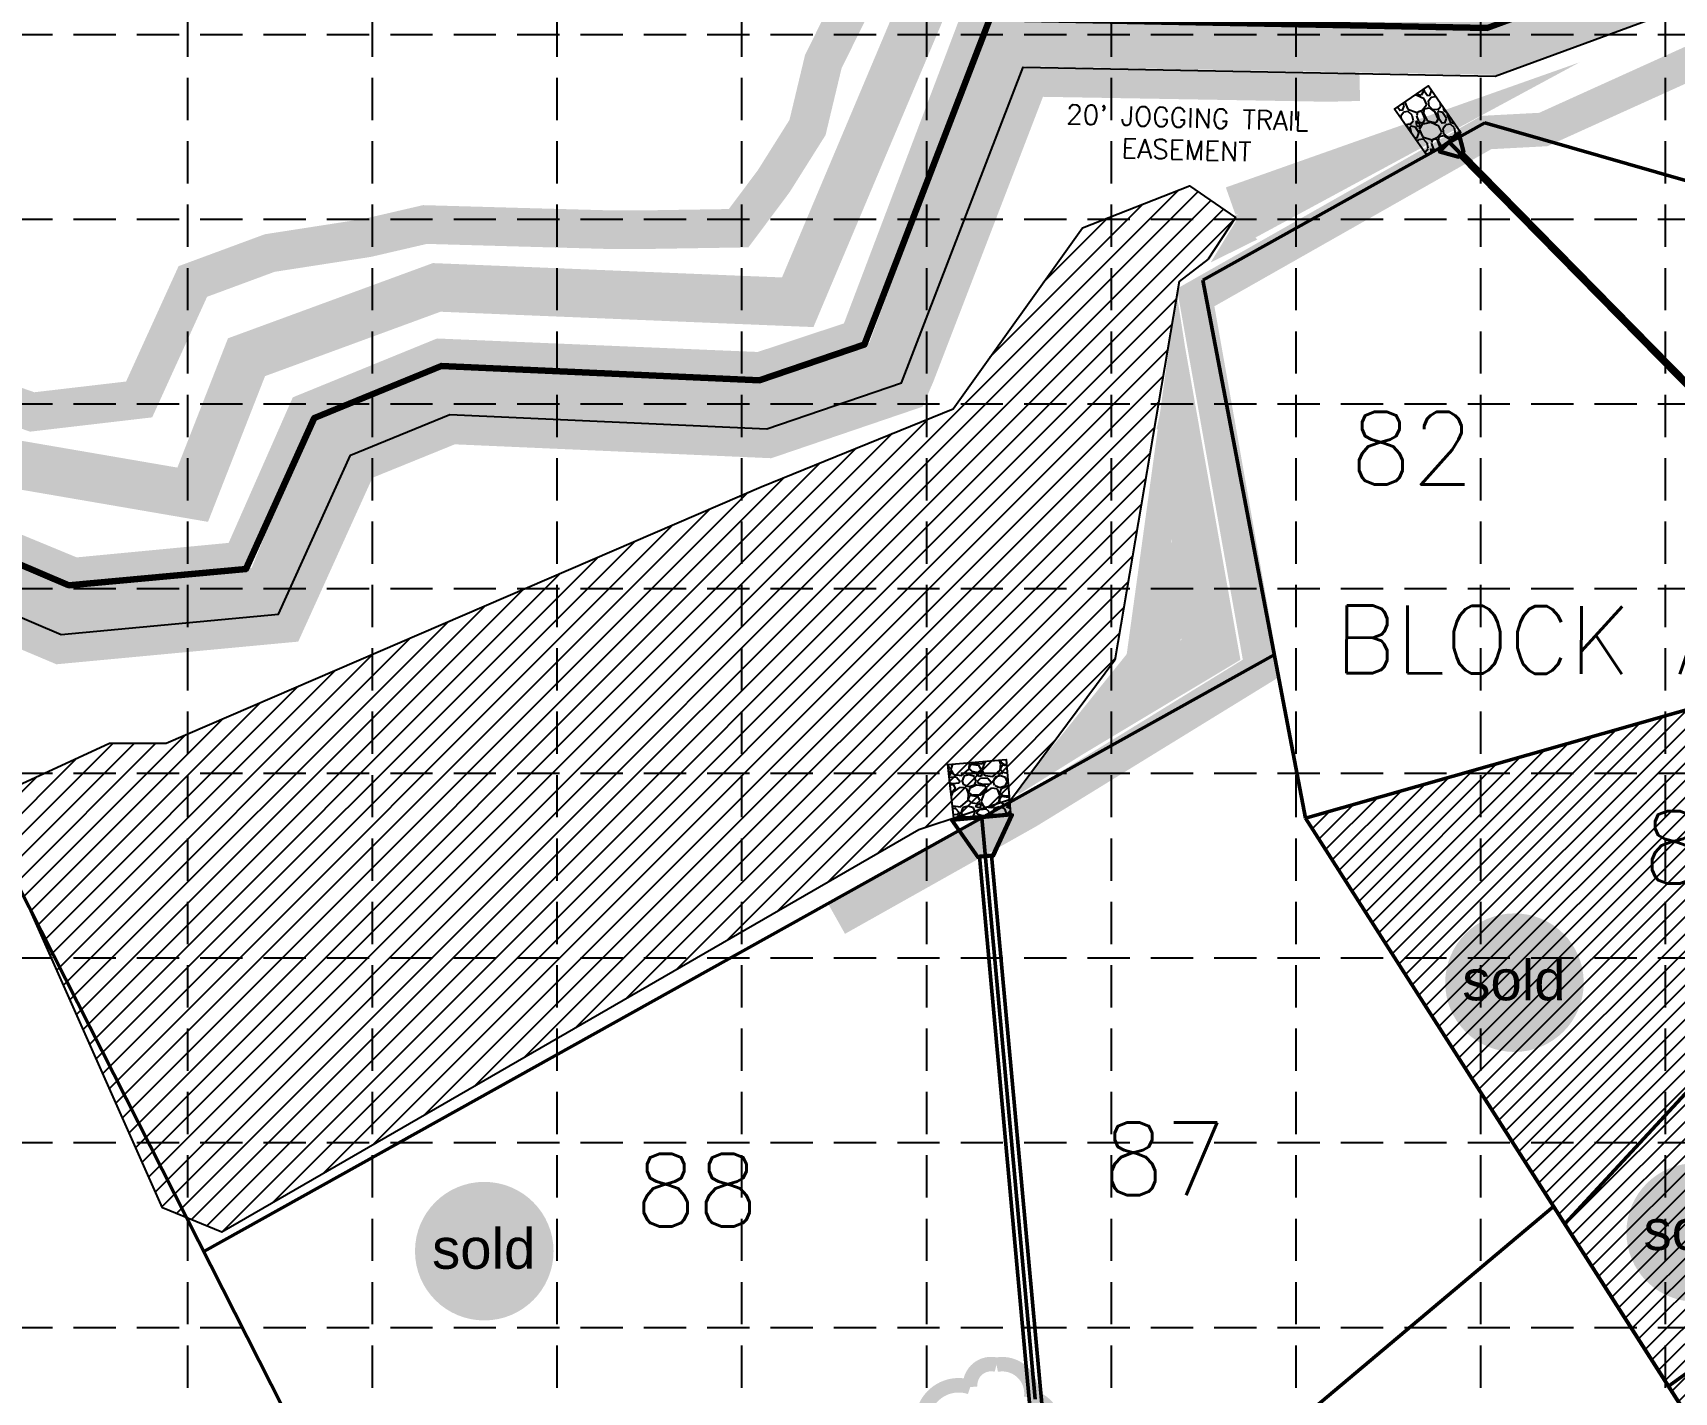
# Model space of a CAD drawing. Header units: feet. Extents: x 3975 to 8879, y 4296 to 7363.
# Drawn here: x 5063 to 5742, y 6109 to 6672 of the extents above; entities that cross this region are included whole.
import ezdxf
from ezdxf.enums import TextEntityAlignment as Align

# ---------------------------------------------------------------- set-up
doc = ezdxf.new("R2010")
doc.units = ezdxf.units.FT
doc.header["$LTSCALE"] = 100
doc.header["$MEASUREMENT"] = 0
for name, pattern in [('BORDER2', [0.875, 0.25, -0.125, 0.25, -0.125, 0, -0.125]), ('DASHED', [0.75, 0.5, -0.25]), ('HIDDEN', [0.375, 0.25, -0.125]), ('HIDDEN2', [0.1875, 0.125, -0.0625]), ('PHANTOM', [2.5, 1.25, -0.25, 0.25, -0.25, 0.25, -0.25])]:
    doc.linetypes.add(name, pattern=pattern)
for name, color, linetype in [('BASE', 7, 'Continuous'), ('CREEK', 5, 'Continuous'), ('EROSION BLANKET', 84, 'Continuous'), ('grid', 254, 'HIDDEN'), ('LIMITS OF DISTURBANCE', 1, 'DASHED'), ('P-Survey-Block No', 7, 'Continuous'), ('P-Survey-Easement Jogging', 7, 'HIDDEN2'), ('P-Survey-Easement Jogging-Text', 7, 'Continuous'), ('P-Survey-Lot No', 150, 'Continuous'), ('SIDEWALK', 8, 'Continuous'), ('SILT FENCE', 200, 'Continuous'), ('SODDED LOT', 2, 'Continuous')]:
    doc.layers.add(name, color=color, linetype=linetype)
for name, color, linetype, lineweight in [('P-Storm-Headwalls', 7, 'Continuous', 40), ('P-Storm-Pipe', 7, 'Continuous', 50), ('P-Survey-Boundary', 150, 'PHANTOM', 90), ('P-Survey-Lot Lines', 150, 'BORDER2', 50)]:
    doc.layers.add(name, color=color, linetype=linetype, lineweight=lineweight)
doc.styles.add('L100', font='simplex', dxfattribs={"height": 4})
doc.styles.add('L140', font='simplex', dxfattribs={"height": 5.6})
doc.styles.add('L80', font='simplex', dxfattribs={"height": 3.2})
doc.styles.add('ryland', font='ARIAL.TTF', dxfattribs={"height": 25})

# ---------------------------------------------------------------- blocks, each defined once
blk = doc.blocks.new('Sold')
h = blk.add_hatch(color=7)
h.paths.add_polyline_path([(38.78, 18.77, 1), (0.52, 18.77, 1)])
h.paths.add_polyline_path([(2.42, 10.89), (36.59, 10.89), (36.59, 27.86), (2.42, 27.86)], flags=24)
at = {"layer": 'BASE', "color": 7, "style": 'ryland'}
blk.add_text('sold', height=11.127, dxfattribs=at).set_placement((19.5, 13.9), align=Align.CENTER)

msp = doc.modelspace()

# ---------------------------------------------------------------- hatches: boundary and pattern name
at = {"linetype": 'ByBlock'}
h = msp.add_hatch(dxfattribs=at)
h.set_pattern_fill('GRAVEL', color=1, scale=12.927123, angle=118.31469, style=0)
h.set_pattern_definition([(346.327487, (19755.2461, 1598.7316), (151.476329786, -35.8600882), [1.739163, -172.177493]), (303.284387, (19756.936, 1598.32055), (-84.958545502, 130.434167151), [2.984459, -295.461362]), (250.825087, (19758.5739, 1595.8257), (63.870162017, 181.25128341), [2.104381, -208.333933]), (25.588387, (19763.8103, 1592.92017), (-233.740853185, -111.249862426), [2.717773, -269.059431]), (51.148387, (19766.2615, 1594.094), (-105.907943652, -130.480600728), [2.664991, -263.834482]), (115.588387, (19767.93327, 1596.1694), (111.249862426, -233.740853185), [2.717773, -269.059431]), (156.008887, (19766.75945, 1598.6206), (193.514300032, -86.631084829), [3.594115, -355.817118]), (190.569987, (19763.47584, 1600.08196), (-293.290918346, -55.229890011), [3.393215, -335.928377]), (239.744287, (19760.1402, 1599.4595), (-98.893863757, -170.753491453), [2.726977, -269.970988]), (293.551087, (19758.7662, 1597.104), (-56.06628998, 131.31662106), [3.113265, -152.549919]), (340.712087, (19760.01014, 1594.25006), (198.763272988, -69.11909244), [4.026127, -398.586842]), (257.128787, (19757.8539, 1604.2481), (-25.36216022, -116.45237808), [1.374166, -136.043029]), (289.783887, (19757.5478, 1602.9085), (-56.948647601, 160.209141363), [2.614343, -258.820542]), (343.31469, (19758.433, 1600.4485), (11.3804715, 6.131516), [1.828167, -16.453539]), (321.513287, (19757.4962, 1598.916), (-53.41852026, 44.6393005), [0.984504, -97.465533]), (50.116087, (19758.2668, 1598.3034), (-28.0098935, -29.77501115), [1.39229, -68.222402]), (149.278487, (19759.1596, 1599.3717), (-41.15549464, 21.87833795), [2.261329, -73.116107]), (279.879787, (19757.2157, 1600.527), (-0.8825812, 28.8924453), [1.635165, -39.243993]), (134.704187, (19761.8231, 1591.7027), (-95.456476177, 95.410207264), [2.290686, -226.778521]), (188.660887, (19760.2117, 1593.3308), (149.71119987, 21.92485098), [1.921759, -190.253749]), (51.513287, (19754.9396, 1599.3007), (-44.6393005, -53.41852026), [1.968995, -96.481042]), (101.925187, (19756.1649, 1600.8419), (27.173834084, -132.199202855), [2.290686, -226.778521]), (97.758687, (19768.879, 1595.5042), (7.89669169, -69.1653648), [2.208987, -108.240407]), (53.089787, (19768.5808, 1597.693), (-94.527664053, -124.348927927), [1.85088, -183.237358]), (185.116087, (19766.2587, 1605.546), (-69.16537341, -7.89661808), [1.968995, -96.481042]), (135.668687, (19764.29756, 1605.3704), (125.231505976, -123.42008408), [2.166987, -214.531093]), (187.758687, (19769.2632, 1599.9696), (69.1653648, 7.89669169), [1.104493, -109.3449]), (219.624587, (19766.6266, 1604.8632), (-39.39038093, -35.90650233), [0.659154, -65.256494]), (284.278487, (19766.119, 1604.4428), (-7.01409995, 40.2729125), [2.664991, -50.634896]), (304.323687, (19766.7762, 1601.8601), (-72.69560036, 107.673167225), [2.469727, -244.502616]), (62.004787, (19760.184, 1599.9236), (-16.6294086, -23.6435088), [1.864376, -44.745027]), (111.471887, (19761.059, 1601.5698), (-81.474709888, 205.731026217), [3.254972, -322.241682]), (179.260087, (19759.8675, 1604.5988), (104.18933723, -2.60127081), [1.330925, -131.761954]), (208.31469, (19758.537, 1604.616), (-5.248954, -17.511982), [0.775627, -12.151496]), (238.571087, (19766.5574, 1601.44855), (55.13727867, 88.44242804), [1.795888, -177.79345]), (166.327487, (19765.6209, 1599.9161), (-151.476329786, 35.8600882), [3.478327, -170.43833]), (118.31469, (19762.241, 1600.738), (-17.511982, 5.248954), [3.361052, -9.566071]), (83.619487, (19760.647, 1603.6972), (-18.34826756, -156.72526665), [2.043959, -202.351804]), (12.369287, (19760.8741, 1605.7285), (51.65338694, 13.1455907), [1.882215, -92.228665]), (325.960687, (19762.71265, 1606.13173), (230.303511248, -154.913655416), [3.064568, -303.392785]), (293.740787, (19765.2521, 1604.4163), (68.32927873, -154.077572695), [3.24211, -320.968502])])
h.paths.add_polyline_path([(5640.12, 6620.75), (5626.69, 6640.12), (5640.69, 6649.83), (5654.12, 6630.46)])
h = msp.add_hatch(dxfattribs=at)
h.set_pattern_fill('ANSI31', color=5, scale=50, style=0)
h.paths.add_polyline_path([(5047.28, 6344.35), (5047.28, 6355.83), (5094.45, 6377.52), (5117.9, 6377.52), (5364.24, 6483.75), (5443.79, 6516.08), (5497.39, 6590.96), (5541.68, 6608.32), (5560.79, 6595.3), (5549.5, 6577.95), (5537.49, 6568.7), (5510.76, 6411.88), (5467.93, 6354.42), (5429.66, 6341.66), (5140.9, 6175.08), (5116.36, 6185.14), (5047.78, 6339.15)])
h = msp.add_hatch(dxfattribs=at)
h.set_pattern_fill('GRAVEL', color=1, scale=12.927123, angle=178.28859, style=0)
h.set_pattern_definition([(46.301391, (16878.756, 16056.3064), (106.8454828, 113.203653724), [1.739163, -172.177493]), (3.258291, (16879.95754, 16057.56376), (-155.442366153, -8.288378557), [2.984459, -295.461362]), (310.798991, (16882.9372, 16057.7334), (-124.966652985, 145.995756705), [2.104381, -208.333933]), (85.562291, (16888.073, 16060.81316), (-20.642748462, -258.041072842), [2.717773, -269.059431]), (111.122291, (16888.2833, 16063.5228), (59.974048592, -156.986601946), [2.664991, -263.834482]), (175.562291, (16887.32296, 16066.0087), (258.041072842, -20.642748462), [2.717773, -269.059431]), (215.982791, (16884.61334, 16066.219), (171.838453385, 124.194505168), [3.594115, -355.817118]), (250.543891, (16881.705, 16064.1073), (-98.94322359, -281.567295757), [3.393215, -335.928377]), (299.718191, (16880.5748, 16060.90787), (98.352026332, -171.066156935), [2.726977, -269.970988]), (353.524991, (16881.9266, 16058.5396), (-141.748870155, 17.16804149), [3.113265, -152.549919]), (40.685991, (16885.02004, 16058.18847), (159.303169262, 137.501955956), [4.026127, -398.586842]), (317.102691, (16875.2847, 16061.3246), (88.13310514, -80.2306133), [1.374166, -136.043029]), (349.757791, (16876.2914, 16060.3892), (-167.205471264, 30.861753344), [2.614343, -258.820542]), (43.28859, (16878.864, 16059.924), (0.386072, 12.921361), [1.828167, -16.453539]), (21.487191, (16879.7223, 16058.3468), (-65.37892622, -23.91237049), [0.984504, -97.465533]), (110.089991, (16880.6384, 16058.7074), (11.7631393, -39.15014658), [1.39229, -68.222402]), (209.252391, (16880.1601, 16060.015), (-39.53619063, -24.6845304), [2.261329, -73.116107]), (339.85369, (16878.187, 16058.91), (-25.456648, 13.6934808), [1.635165, -39.243993]), (194.678091, (16888.13275, 16058.48346), (-130.371811833, -34.903254486), [2.290686, -226.778521]), (248.634791, (16885.9168, 16057.903), (55.932160893, 140.590667664), [1.921759, -190.253749]), (111.487191, (16878.11, 16056.3257), (23.91237049, -65.37892622), [1.968995, -96.481042]), (161.899091, (16877.3887, 16058.1578), (128.055384615, -42.624699006), [2.290686, -226.778521]), (157.732591, (16888.3721, 16066.4947), (63.834666, -27.77302365), [2.208987, -108.240407]), (113.063691, (16886.3279, 16067.33175), (60.35988911, -144.065328704), [1.85088, -183.237358]), (245.089991, (16878.3668, 16069.2509), (-27.77309169, -63.83463663), [1.968995, -96.481042]), (195.642591, (16877.5375, 16067.4651), (169.521953294, 46.666418275), [2.166987, -214.531093]), (247.732591, (16884.6983, 16069.0617), (27.77302365, 63.834666), [1.104493, -109.3449]), (279.598491, (16879.142, 16069.2277), (11.37703753, -52.07150887), [0.659154, -65.256494]), (344.25239, (16879.252, 16068.5778), (-38.3780066, 14.0795485), [2.664991, -50.634896]), (4.297591, (16881.81697, 16067.8545), (-129.599638476, -9.060626848), [2.469727, -244.502616]), (121.97869, (16880.195, 16061.178), (12.1492301, -26.2287809), [1.864376, -44.745027]), (171.445791, (16879.2075, 16062.75933), (-218.89091312, 32.406043462), [3.254972, -322.241682]), (239.233991, (16875.9887, 16063.2435), (54.38793341, 88.90521527), [1.330925, -131.761954]), (268.28859, (16875.308, 16062.1), (12.535285, -13.307429), [0.775627, -12.151496]), (298.544991, (16882.0638, 16067.4592), (-48.98285592, 91.993817196), [1.795888, -177.79345]), (226.301391, (16882.922, 16065.8816), (-106.8454828, -113.203653724), [3.478327, -170.43833]), (178.28859, (16880.519, 16063.367), (-13.307429, -12.535285), [3.361052, -9.566071]), (143.593391, (16877.1594, 16063.4672), (126.510987324, -94.310329315), [2.043959, -202.351804]), (72.343191, (16875.5143, 16064.6803), (14.46564416, 51.29935747), [1.882215, -92.228665]), (25.934591, (16876.08524, 16066.4738), (249.366452865, 121.87830042), [3.064568, -303.392785]), (353.714691, (16878.8412, 16067.8141), (167.591577843, -17.940227856), [3.24211, -320.968502])])
h.paths.add_polyline_path([(5467.57, 6348.46), (5444.08, 6346.52), (5441.56, 6368.69), (5465.75, 6370.75)])
at = {"layer": 'SODDED LOT'}
h = msp.add_hatch(dxfattribs=at)
h.set_pattern_fill('ANSI31', color=256, scale=40, style=0)
edge = h.paths.add_edge_path()
edge.add_line((5590, 6346.53), (5785.9, 6040.15))
edge.add_line((5785.9, 6040.15), (5826.01, 6053.51))
edge.add_line((5826.01, 6053.51), (5902.72, 6084.99))
edge.add_line((5902.72, 6084.99), (5973.38, 6121.25))
edge.add_line((5973.38, 6121.25), (6040.23, 6163.23))
edge.add_line((6040.23, 6163.23), (5948.52, 6292.25))
edge.add_line((5948.52, 6292.25), (5914.14, 6332.32))
edge.add_line((5914.14, 6332.32), (5870.47, 6373.83))
edge.add_line((5870.47, 6373.83), (5862.51, 6370.97))
edge.add_arc((5846.75, 6414.8), 46.58, 191.3488, 289.78251, ccw=False)
edge.add_line((5801.08, 6405.63), (5778.48, 6399.59))
edge.add_line((5778.48, 6399.59), (5590, 6346.53))

# ---------------------------------------------------------------- linework, layer by layer
at = {"color": 1, "linetype": 'ByBlock'}
for points in [[(5640.12, 6620.75), (5626.69, 6640.12), (5640.69, 6649.83), (5654.12, 6630.46)], [(5467.57, 6348.46), (5444.08, 6346.52), (5441.56, 6368.69), (5465.75, 6370.75)]]:
    msp.add_lwpolyline(points, close=True, dxfattribs=at)
at = {"color": 5, "linetype": 'ByBlock'}
msp.add_lwpolyline([(5047.28, 6344.35), (5047.28, 6355.83), (5094.45, 6377.52), (5117.9, 6377.52), (5364.24, 6483.75), (5443.79, 6516.08), (5497.39, 6590.96), (5541.68, 6608.32), (5560.79, 6595.3), (5549.5, 6577.95), (5537.49, 6568.7), (5510.76, 6411.88), (5467.93, 6354.42), (5429.66, 6341.66), (5140.9, 6175.08), (5116.36, 6185.14), (5047.78, 6339.15)], close=True, dxfattribs=at)
at = {"layer": 'BASE', "color": 170, "const_width": 6}
msp.add_lwpolyline([(5431.12, 6095.23, 0.520567), (5431.12, 6095.23, 0.765195), (5420.89, 6076.05, 0.417879), (5430.93, 6061.61, 0.6649), (5451.01, 6071.63, 0.744833), (5472.67, 6084.34, 0.975642), (5476.13, 6106.48, 0.520567), (5461.78, 6120.1, 0.520567), (5450.89, 6110.84, 0.540264), (5431.12, 6095.23)], format="xyb", close=True, dxfattribs=at)
at = {"layer": 'CREEK', "color": 5, "linetype": 'ByBlock', "const_width": 16}
msp.add_lwpolyline([(4997.57, 6537.28), (5062.37, 6514.73), (5106.66, 6519.91), (5128.9, 6568.77), (5160.76, 6580.55), (5201.08, 6586.8), (5225.06, 6592.36), (5261.56, 6591.32), (5299.4, 6590.28), (5319.96, 6590.28), (5354.97, 6590.83), (5369.52, 6610.31), (5383.51, 6632.55), (5390.04, 6659.81), (5407.03, 6694.18)], dxfattribs=at)
at = {"layer": 'EROSION BLANKET', "color": 84, "linetype": 'ByBlock'}
for points, const_width in [([(5735.48, 6706.19), (5725.11, 6702.34), (5664.38, 6679.74), (5454.76, 6684), (5402.81, 6547.01), (5363.66, 6534.04), (5231.02, 6539.61), (5174.45, 6516.53), (5147.47, 6455.33), (5079.97, 6448.89), (5021.01, 6473.23), (4985.61, 6459.1)], 11), ([(5000.03, 6429.86), (5020.46, 6438.66), (5073.35, 6416.33), (5168.54, 6425.26), (5198.83, 6492.13), (5236.38, 6507.37), (5367.65, 6501.61), (5426.69, 6521.72), (5430.06, 6529.52), (5476.93, 6651.32), (5599.01, 6649.21), (5612.24, 6649.53)], 12)]:
    msp.add_lwpolyline(points, dxfattribs=dict(at, const_width=const_width))
at = {"layer": 'EROSION BLANKET', "const_width": 12}
for points in [[(5563.33, 6590.69), (5632.82, 6628.25), (5558.77, 6602.07)], [(5538.56, 6514.6), (5556.19, 6415.09), (5493.96, 6377.77), (5521.44, 6411.98), (5535.45, 6513.56), (5544.78, 6416.64), (5520.41, 6405.76), (5534.93, 6426.49), (5534.93, 6460.69)], [(5533.94, 6506.36), (5537.36, 6521.5), (5539.86, 6507.4)]]:
    msp.add_lwpolyline(points, dxfattribs=at)
at = {"layer": 'EROSION BLANKET'}
for points in [[(5565.74, 6590.59, 12, 0, 0), (5550.51, 6576.66, 0, 0, 0)], [(5537.42, 6518.77, 12, 0, 0), (5536.85, 6561.16, 0, 0, 0)], [(5494.65, 6378.08, 12, 0, 0), (5470.63, 6356.11, 0, 0, 0)]]:
    msp.add_lwpolyline(points, format="xyseb", dxfattribs=at)
at = {"layer": 'grid', "color": 253, "linetype": 'HIDDEN', "ltscale": 0.7}
for p, q in [((5126.72, 7283.1), (5126.72, 4605.26)), ((5203.22, 7283.1), (5203.22, 4605.26)), ((5279.72, 7283.1), (5279.72, 4605.26)), ((5356.22, 7283.1), (5356.22, 4605.26)), ((5432.72, 7283.1), (5432.72, 4605.26)), ((5509.22, 7283.1), (5509.22, 4605.26)), ((5585.72, 7283.1), (5585.72, 4605.26)), ((5662.22, 7283.1), (5662.22, 4605.26)), ((5738.72, 7283.1), (5738.72, 4605.26)), ((4055.72, 6671.1), (8798.72, 6671.1)), ((4055.72, 6594.6), (8798.72, 6594.6)), ((4055.72, 6518.1), (8798.72, 6518.1)), ((4055.72, 6441.6), (8798.72, 6441.6)), ((4055.72, 6365.1), (8798.72, 6365.1)), ((4055.72, 6288.6), (8798.72, 6288.6)), ((4055.72, 6212.1), (8798.72, 6212.1)), ((4055.72, 6135.6), (8798.72, 6135.6))]:
    msp.add_line(p, q, dxfattribs=at)
at = {"layer": 'LIMITS OF DISTURBANCE', "ltscale": 1.2, "const_width": 20}
msp.add_lwpolyline([(5023.18, 6498.62), (5128.85, 6480.45), (5151.14, 6537.4), (5229.91, 6566.31), (5379.45, 6560.16), (5442.53, 6709.62), (5501.03, 6707.9), (5667.25, 6700.19), (5722.54, 6734.01), (5732.45, 6885.2), (5769.84, 6917.47), (5848.59, 6942.95), (5916.02, 6925.4), (5927.91, 7008.63), (5985.4, 7096.71), (6166.65, 7102.85), (6378.8, 7201.32)], dxfattribs=at)
at = {"layer": 'P-Storm-Headwalls'}
for points in [[(5652.69, 6630.24), (5645.36, 6623.05), (5645.16, 6622.33), (5653.1, 6620.13), (5655.47, 6622.47), (5653.41, 6630.42), (5652.69, 6630.24)], [(5653.04, 6629.88), (5645.71, 6622.7), (5652.96, 6620.69), (5653.94, 6621.66), (5654.92, 6622.62), (5653.04, 6629.88)], [(5467.76, 6348.21), (5443.67, 6346.03), (5443.06, 6345.6), (5453.97, 6330.14), (5460.52, 6330.74), (5468.44, 6347.9), (5467.76, 6348.21)], [(5467.81, 6347.72), (5443.71, 6345.54), (5454.21, 6330.67), (5460.19, 6331.21), (5467.81, 6347.72)]]:
    msp.add_lwpolyline(points, dxfattribs=at)
at = {"layer": 'P-Storm-Pipe'}
for p, q in [((5653.4, 6621.13), (5654.47, 6622.18)), ((5454.71, 6330.71), (5459.69, 6331.17))]:
    msp.add_line(p, q, dxfattribs=at)
for points in [[(5649.91, 6626.82), (5649.91, 6626.82)], [(5820.32, 6447.01), (5820.38, 6453.47), (5654.47, 6622.18)], [(5818.8, 6444.8), (5818.87, 6452.86), (5653.4, 6621.13)], [(5458.25, 6346.85), (5458.25, 6346.85)], [(5454.71, 6330.71), (5475.85, 6099.83)], [(5459.69, 6331.17), (5480.78, 6100.86), (5483.19, 6074.45), (5602.43, 5932.56)]]:
    msp.add_lwpolyline(points, dxfattribs=at)
at = {"layer": 'P-Survey-Boundary', "color": 7, "linetype": 'Continuous'}
msp.add_lwpolyline([(5020.75, 6467.09), (5077.49, 6442.97), (5151.01, 6449.81), (5179.24, 6512.36), (5231.91, 6533.79), (5363.8, 6527.85), (5407.16, 6542.64), (5459.17, 6677.76), (5664.99, 6673.81), (5741.4, 6702.05), (5761.2, 6773.17), (5759.85, 6873.83), (5840.9, 6915.37), (5934.55, 6882.36), (5947.33, 6914.97), (5955.85, 6994.43), (5990.57, 7056.05), (6049.34, 7072.69), (6118.25, 7070.93), (6198.37, 7075.86), (6306.27, 7132.25), (6351.99, 7156.8)], dxfattribs=at)
at = {"layer": 'P-Survey-Easement Jogging', "linetype": 'Continuous'}
msp.add_lwpolyline([(4996.89, 6435.98), (5020.53, 6445.45), (5074.32, 6422.59), (5164.45, 6430.97), (5194.18, 6496.84), (5235.39, 6513.61), (5366.67, 6507.7), (5422.47, 6526.73), (5472.8, 6657.49), (5668.38, 6653.74), (5757.93, 6686.84), (5781.23, 6770.57), (5780.01, 6861.69), (5842.37, 6893.65), (5849.23, 6891.23)], dxfattribs=at)
at = {"layer": 'P-Survey-Easement Jogging-Text', "linetype": 'Continuous'}
msp.add_lwpolyline([(5620.77, 6659.66, 0, 4.17, 0), (5617.05, 6647.74, 0, 0, 0), (5614.38, 6641.99, 0, 0, -0.189403), (5596.24, 6635.77, 0, 0, -0.915874)], format="xyseb", dxfattribs=at)
at = {"layer": 'P-Survey-Lot Lines', "color": 7, "linetype": 'Continuous'}
for p, q in [((5663.99, 6634.43), (5547.23, 6569.35)), ((5663.99, 6634.43), (5759.89, 6606.9)), ((5649.38, 6626.29), (5815.9, 6456.95)), ((5589.76, 6346.55), (5547.23, 6569.35)), ((5200.31, 6035.2), (4987.81, 6453.89)), ((5133.44, 6166.95), (5576.86, 6414.13)), ((5801.63, 6406.81), (5589.76, 6346.55)), ((5697.17, 6178.46), (5875, 6370.69)), ((5455.76, 6346.63), (5477.81, 6105.79)), ((5589.76, 6346.55), (5785.97, 6039.49)), ((5740.17, 6111.17), (5962.34, 6272.54)), ((5692.54, 6185.7), (5532.11, 6050.87))]:
    msp.add_line(p, q, dxfattribs=at)
at = {"layer": 'SIDEWALK', "const_width": 20}
msp.add_lwpolyline([(4992.88, 6443.63), (5021.05, 6456.23), (5075.91, 6432.71), (5160.25, 6440.72), (5186.1, 6504.58), (5234.09, 6523.74), (5365.57, 6518.08), (5416.9, 6535.52), (5465.66, 6667.96), (5668.19, 6664.34), (5750.85, 6694.91), (5771.04, 6772.59), (5769.7, 6869.79), (5843.36, 6904.45), (5941.15, 6869.53), (5957.65, 6912.61), (5965.38, 6991.53), (5998.12, 7048.57), (6051.22, 7063.01), (6118.9, 7061.64), (6201.23, 7066.67), (6368.03, 7154.38), (6397.94, 7161.1)], dxfattribs=at)
at = {"layer": 'SILT FENCE', "linetype": 'ByBlock', "const_width": 14}
msp.add_lwpolyline([(7036.55, 6673.34), (6418.73, 7140.84), (6091.11, 6979.73), (5952.14, 6847.08), (5799.76, 6741.87), (5767.54, 6667.6), (5688.26, 6631.71), (5664.72, 6630.47), (5544.28, 6562.14), (5571.53, 6408.66), (5474.9, 6349.24), (5395.61, 6304.68)], dxfattribs=at)
at = {"layer": 'SODDED LOT'}
msp.add_lwpolyline([(5590, 6346.53), (5785.9, 6040.15), (5826.01, 6053.51), (5902.72, 6084.99), (5973.38, 6121.25), (6040.23, 6163.23), (5948.52, 6292.25), (5914.14, 6332.32), (5870.47, 6373.83), (5862.51, 6370.97, -0.458014), (5801.08, 6405.63), (5778.48, 6399.59)], format="xyb", close=True, dxfattribs=at)

# ---------------------------------------------------------------- block references
at = {"layer": 'SILT FENCE', "linetype": 'ByBlock', "xscale": 1.5, "yscale": 1.5, "zscale": 1.5}
for p in [(5646.85, 6250.2), (5721.91, 6146.76), (5220.14, 6139)]:
    msp.add_blockref('Sold', p, dxfattribs=at)

# ---------------------------------------------------------------- texts
at = {"layer": 'P-Survey-Block No', "insert": (5683.62, 6420.32), "char_height": 28, "attachment_point": 5, "rotation": 359.79715, "style": 'L140'}
msp.add_mtext('BLOCK A', dxfattribs=at)
at = {"layer": 'P-Survey-Easement Jogging-Text', "insert": (5540.67, 6629.92), "char_height": 8, "attachment_point": 5, "rotation": 358.28502, "style": 'L80'}
msp.add_mtext("20' JOGGING TRAIL\\PEASEMENT", dxfattribs=at)
at = {"layer": 'P-Survey-Lot No', "color": 7, "style": 'L100'}
for s, p in [('82', (5633.79, 6484.72)), ('83', (5755.16, 6319.41)), ('87', (5531.35, 6190.4)), ('88', (5337.61, 6177.41))]:
    msp.add_text(s, height=30, dxfattribs=at).set_placement(p, align=Align.CENTER)

doc.saveas('drawing.dxf')
